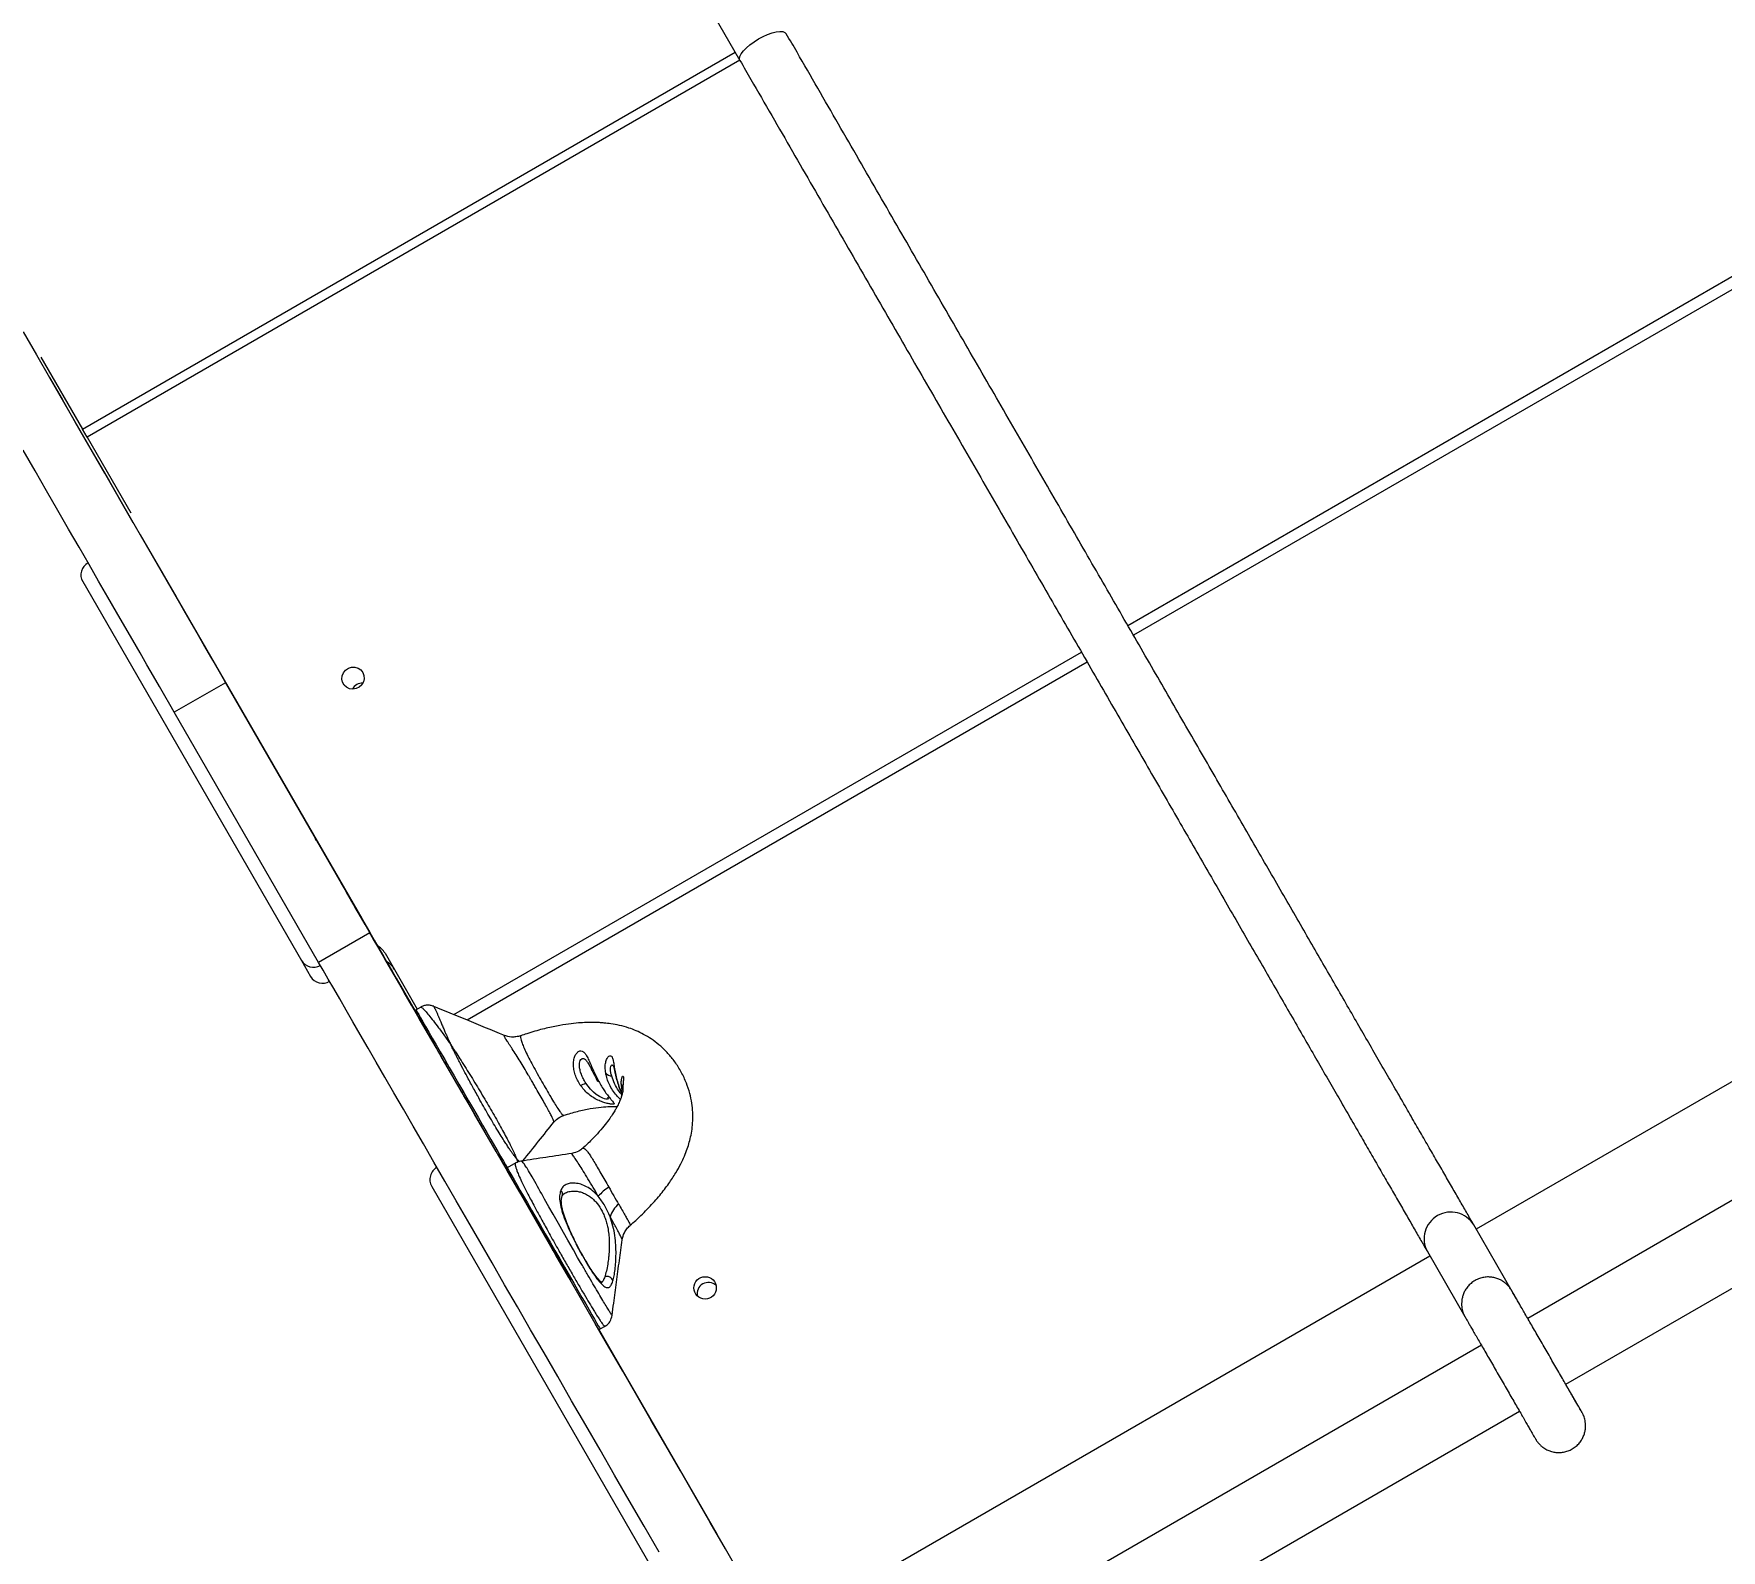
# Model space of a CAD drawing. Header units: millimetres. Extents: x -8083 to 6576, y -6691 to 5601.
# Drawn here: x -3352 to -2754, y 383 to 921 of the extents above; entities that cross this region are included whole.
import ezdxf

# ---------------------------------------------------------------- set-up
doc = ezdxf.new("R2010")
doc.units = ezdxf.units.MM
for name, color, linetype in [('DIKOM_ОБЪЕКТ', 7, 'Continuous'), ('DIKOM_РАЗМЕР_ЗОНА', 7, 'Continuous'), ('DIKOM_РАЗМЕР_ОБЪЕКТА', 7, 'Continuous')]:
    doc.layers.add(name, color=color, linetype=linetype)
doc.styles.add('style1', font='arial.ttf', dxfattribs={"width": 0.8})
doc.dimstyles.new('1-50', dxfattribs={"dimtxt": 300, "dimasz": 200, "dimexe": 100, "dimexo": 0, "dimgap": 100, "dimtad": 1, "dimtxsty": 'style1', "dimcen": 200, "dimclrd": 7, "dimclre": 7, "dimclrt": 7, "dimadec": 1, "dimazin": 2, "dimtfac": 1, "dimtmove": 0, "dimatfit": 2, "dimfxl": 0, "dimlwd": 25, "dimlwe": 18, "dimarcsym": 0})

# ---------------------------------------------------------------- blocks, each defined once
blk = doc.blocks.new('*D9')
at = {"layer": 'Defpoints', "color": 0, "transparency": 16777216}
for p in [(-396.43, 3600.54), (-7041.64, -3045.53), (-3854.35, -3045.53)]:
    blk.add_point(p, dxfattribs=at)
at = {"layer": 'DIKOM_РАЗМЕР_ОБЪЕКТА', "color": 7, "lineweight": 18, "transparency": 16777216}
for p, q in [((-396.43, 3600.54), (-7141.64, 3600.54)), ((-3854.35, -3045.53), (-7141.64, -3045.53))]:
    blk.add_line(p, q, dxfattribs=at)
at = {"layer": 'DIKOM_РАЗМЕР_ОБЪЕКТА', "color": 7, "lineweight": 25, "transparency": 16777216}
blk.add_line((-7041.64, 3400.54), (-7041.64, -2845.53), dxfattribs=at)
at = {"layer": 'DIKOM_РАЗМЕР_ОБЪЕКТА', "color": 7, "transparency": 16777216}
for points in [[(-7074.97, 3400.54), (-7008.3, 3400.54), (-7041.64, 3600.54)], [(-7074.97, -2845.53), (-7008.3, -2845.53), (-7041.64, -3045.53)]]:
    blk.add_solid(points, dxfattribs=at)
at = {"layer": 'DIKOM_РАЗМЕР_ОБЪЕКТА', "color": 7, "transparency": 16777216, "insert": (-7294.81, 463.59), "char_height": 300, "attachment_point": 5, "rotation": 90, "style": 'style1'}
blk.add_mtext('6650', dxfattribs=at)
blk = doc.blocks.new('*D12')
at = {"layer": 'Defpoints', "color": 0, "transparency": 16777216}
for p in [(-682.93, 5600.54), (-7632.54, -5169.06), (-3908.34, -5169.06)]:
    blk.add_point(p, dxfattribs=at)
at = {"layer": 'DIKOM_РАЗМЕР_ЗОНА', "color": 7, "lineweight": 18, "transparency": 16777216}
for p, q in [((-682.93, 5600.54), (-7732.54, 5600.54)), ((-3908.34, -5169.06), (-7732.54, -5169.06))]:
    blk.add_line(p, q, dxfattribs=at)
at = {"layer": 'DIKOM_РАЗМЕР_ЗОНА', "color": 7, "lineweight": 25, "transparency": 16777216}
blk.add_line((-7632.54, 5400.54), (-7632.54, -4969.06), dxfattribs=at)
at = {"layer": 'DIKOM_РАЗМЕР_ЗОНА', "color": 7, "transparency": 16777216}
for points in [[(-7665.87, 5400.54), (-7599.2, 5400.54), (-7632.54, 5600.54)], [(-7665.87, -4969.06), (-7599.2, -4969.06), (-7632.54, -5169.06)]]:
    blk.add_solid(points, dxfattribs=at)
at = {"layer": 'DIKOM_РАЗМЕР_ЗОНА', "color": 7, "transparency": 16777216, "insert": (-7885.71, 474.85), "char_height": 300, "attachment_point": 5, "rotation": 90, "style": 'style1'}
blk.add_mtext('10800', dxfattribs=at)

msp = doc.modelspace()

# ---------------------------------------------------------------- linework, layer by layer
at = {"layer": 'DIKOM_ОБЪЕКТ', "color": 7, "linetype": 'Continuous', "lineweight": 15}
for p, q in [((-3118.851, 941.046), (-3101.831, 911.566)), ((-3335.199, 780.777), (-3103.54, 914.526)), ((-3101.917, 911.715), (-3333.576, 777.966)), ((-2964.178, 711.134), (-2659.504, 887.038)), ((-2660.234, 881.93), (-2962.149, 707.619)), ((-3349.927, 806.288), (-3335.199, 780.777)), ((-3333.576, 777.967), (-3335.199, 780.777)), ((-3333.576, 777.966), (-3318.052, 751.076)), ((-3311.762, 738.181), (-3236.078, 607.091)), ((-3335.128, 726.652), (-3257.504, 592.201)), ((-3203.418, 573.009), (-2980.632, 701.634)), ((-2978.603, 698.119), (-3198.678, 571.059)), ((-3284.419, 690.806), (-3302.606, 680.306)), ((-3284.419, 690.806), (-3233.184, 602.036)), ((-3251.37, 591.536), (-3302.606, 680.306)), ((-2528.29, 677.108), (-2840.484, 496.863)), ((-2510.019, 645.46), (-2822.218, 465.212)), ((-3252.101, 634.825), (-3240.457, 614.651)), ((-2808.718, 441.829), (-2496.518, 622.078)), ((-3241.489, 616.448), (-3241.493, 616.446)), ((-3236.674, 608.109), (-3241.489, 616.448)), ((-3236.679, 608.106), (-3236.674, 608.109)), ((-3233.184, 602.036), (-3251.37, 591.536)), ((-3227.814, 594.777), (-3216.369, 574.953)), ((-3257.504, 592.201), (-3254.238, 586.546)), ((-3222.079, 582.819), (-3217.264, 574.478)), ((-3218.293, 576.269), (-3218.297, 576.267)), ((-3217.034, 574.089), (-3218.293, 576.269)), ((-3215.099, 575.686), (-3216.816, 574.695)), ((-3204.298, 562.013), (-3204.376, 562.147)), ((-3206.651, 556.098), (-3206.65, 556.098)), ((-3155.397, 555.256), (-3155.187, 554.848)), ((-3143.405, 546.31), (-3143.402, 545.97)), ((-3187.759, 523.399), (-3184.686, 518.075)), ((-3181.419, 520.372), (-3184.449, 518.622)), ((-3184.425, 517.623), (-3162.029, 478.832)), ((-3179.559, 521.01), (-3179.573, 521.005)), ((-3211.229, 512.049), (-3131.533, 374.011)), ((-2827.76, 474.819), (-2841.399, 498.448)), ((-2856.939, 487.363), (-3103.307, 345.122)), ((-2857.855, 488.95), (-2844.528, 465.861)), ((-3149.821, 479.975), (-3149.955, 479.615)), ((-3152.042, 461.533), (-3110.056, 388.812)), ((-3151.449, 461.464), (-3149.735, 462.454)), ((-2838.673, 455.712), (-3071.201, 321.461)), ((-3057.702, 298.078), (-2825.173, 432.329))]:
    msp.add_line(p, q, dxfattribs=at)
at = {"layer": 'DIKOM_ОБЪЕКТ', "color": 7, "linetype": 'Continuous', "lineweight": 15, "flags": 128}
for points in [[(-3101.831, 911.566), (-3101.831, 911.566), (-3101.999, 912.223), (-3101.845, 913.036), (-3101.374, 913.976), (-3100.604, 915.006), (-3099.565, 916.086), (-3098.298, 917.174), (-3096.849, 918.23), (-3095.277, 919.213), (-3093.639, 920.084), (-3092.001, 920.81), (-3090.424, 921.364), (-3088.969, 921.723), (-3087.692, 921.875), (-3086.643, 921.813), (-3085.861, 921.54), (-3085.377, 921.067)], [(-3356.275, 815.278), (-3351.556, 807.104), (-3346.95, 799.126), (-3342.461, 791.351), (-3338.094, 783.786), (-3333.853, 776.44), (-3329.742, 769.319), (-3325.765, 762.429), (-3321.925, 755.778), (-3318.227, 749.372), (-3314.674, 743.217), (-3311.268, 737.318), (-3308.015, 731.682), (-3304.916, 726.314), (-3301.974, 721.218), (-3299.193, 716.401), (-3296.575, 711.865), (-3294.123, 707.617), (-3291.838, 703.659), (-3289.724, 699.996), (-3287.781, 696.63), (-3286.012, 693.566), (-3284.419, 690.806)], [(-3317.175, 747.57), (-3327.311, 765.128), (-3337.817, 783.326), (-3347.174, 799.533)], [(-3302.606, 680.306), (-3304.199, 683.066), (-3305.967, 686.13), (-3307.91, 689.495), (-3310.024, 693.159), (-3312.309, 697.117), (-3314.762, 701.365), (-3317.38, 705.901), (-3320.161, 710.718), (-3323.102, 715.814), (-3326.201, 721.182), (-3329.455, 726.818), (-3332.86, 732.717), (-3336.414, 738.872), (-3340.112, 745.279), (-3343.951, 751.929), (-3347.929, 758.819), (-3352.039, 765.94), (-3356.28, 773.286)], [(-3235.694, 694.427), (-3235.276, 693.347), (-3235.202, 692.186), (-3235.481, 691.046), (-3236.086, 690.028), (-3236.964, 689.224), (-3238.037, 688.705), (-3239.209, 688.516), (-3240.378, 688.674), (-3241.437, 689.166), (-3242.294, 689.948), (-3242.872, 690.95), (-3243.121, 692.083), (-3243.017, 693.247), (-3242.571, 694.338), (-3241.821, 695.259), (-3240.834, 695.928), (-3239.699, 696.286), (-3238.516, 696.301), (-3237.389, 695.973), (-3236.42, 695.329), (-3235.694, 694.427)], [(-3252.101, 634.825), (-3252.444, 635.42), (-3252.602, 635.693), (-3252.57, 635.639), (-3252.35, 635.258), (-3251.946, 634.557), (-3251.36, 633.543), (-3250.601, 632.23), (-3249.68, 630.633), (-3248.606, 628.774), (-3247.394, 626.675), (-3246.059, 624.362), (-3244.618, 621.866), (-3243.088, 619.216), (-3241.489, 616.448)], [(-3222.079, 582.819), (-3223.727, 585.672), (-3225.402, 588.574), (-3227.084, 591.488), (-3228.753, 594.377), (-3230.386, 597.206), (-3231.963, 599.939), (-3233.466, 602.54), (-3234.873, 604.979), (-3236.169, 607.223), (-3237.336, 609.245), (-3238.361, 611.02), (-3239.229, 612.524), (-3239.931, 613.74), (-3240.457, 614.651)], [(-3236.674, 608.109), (-3235.027, 605.255), (-3233.351, 602.353), (-3231.669, 599.438), (-3230, 596.548), (-3228.367, 593.718), (-3226.788, 590.985), (-3225.286, 588.383), (-3223.878, 585.944), (-3222.582, 583.699), (-3221.414, 581.676), (-3220.39, 579.901), (-3219.521, 578.396), (-3218.819, 577.181), (-3218.293, 576.269)], [(-3101.607, 374.122), (-3107.011, 383.482), (-3112.374, 392.772), (-3117.692, 401.982), (-3122.958, 411.104), (-3128.167, 420.127), (-3133.315, 429.043), (-3138.395, 437.841), (-3143.401, 446.514), (-3148.33, 455.052), (-3153.176, 463.446), (-3157.934, 471.687), (-3162.599, 479.767), (-3167.166, 487.678), (-3171.631, 495.411), (-3175.988, 502.959), (-3180.234, 510.313), (-3184.363, 517.466), (-3188.372, 524.41), (-3192.257, 531.139), (-3196.013, 537.645), (-3199.636, 543.921), (-3203.123, 549.962), (-3206.471, 555.761), (-3209.675, 561.311), (-3212.732, 566.608), (-3215.64, 571.645), (-3218.395, 576.417), (-3220.995, 580.92), (-3223.436, 585.149), (-3225.716, 589.099), (-3227.833, 592.767), (-3229.785, 596.147), (-3231.568, 599.238), (-3233.184, 602.036)], [(-3130.561, 382.272), (-3135.878, 391.482), (-3141.144, 400.604), (-3146.354, 409.627), (-3151.501, 418.543), (-3156.581, 427.341), (-3161.588, 436.014), (-3166.517, 444.552), (-3171.363, 452.946), (-3176.121, 461.187), (-3180.786, 469.267), (-3185.353, 477.178), (-3189.817, 484.911), (-3194.174, 492.459), (-3198.42, 499.813), (-3202.55, 506.966), (-3206.558, 513.91), (-3210.443, 520.639), (-3214.199, 527.145), (-3217.823, 533.421), (-3221.31, 539.462), (-3224.657, 545.261), (-3227.862, 550.811), (-3230.919, 556.108), (-3233.827, 561.145), (-3236.582, 565.917), (-3239.181, 570.42), (-3241.623, 574.649), (-3243.902, 578.599), (-3246.02, 582.267), (-3247.971, 585.648), (-3249.755, 588.738), (-3251.37, 591.536)], [(-3217.048, 574.142), (-3218.938, 577.416), (-3227.176, 591.684)], [(-3206.65, 556.098), (-3206.307, 555.502), (-3206.15, 555.23), (-3206.181, 555.284), (-3206.401, 555.664), (-3206.806, 556.366), (-3207.391, 557.38), (-3208.15, 558.693), (-3209.072, 560.29), (-3210.146, 562.15), (-3211.358, 564.249), (-3212.693, 566.562), (-3214.135, 569.059), (-3215.665, 571.709), (-3217.264, 574.478)], [(-3193.374, 533.136), (-3196.681, 538.863), (-3207.829, 558.173), (-3216.936, 573.948)], [(-3216.816, 574.695), (-3216.81, 574.685), (-3216.674, 574.451), (-3216.36, 573.906), (-3215.87, 573.056), (-3215.209, 571.912), (-3214.385, 570.485), (-3213.407, 568.79), (-3212.286, 566.848), (-3211.033, 564.678), (-3209.663, 562.305), (-3208.191, 559.755), (-3206.632, 557.055), (-3205.004, 554.235), (-3203.324, 551.326), (-3201.612, 548.36), (-3199.886, 545.37), (-3198.164, 542.388), (-3196.466, 539.446), (-3194.81, 536.578)], [(-3201.117, 546.505), (-3201.022, 546.341), (-3200.748, 545.866), (-3200.324, 545.132), (-3199.797, 544.218), (-3199.223, 543.224), (-3198.664, 542.256), (-3198.182, 541.421), (-3197.828, 540.808), (-3197.641, 540.484), (-3197.641, 540.484), (-3197.828, 540.808), (-3198.182, 541.421), (-3198.664, 542.256), (-3199.223, 543.223), (-3199.797, 544.218), (-3200.324, 545.131), (-3200.748, 545.866), (-3201.022, 546.341), (-3201.117, 546.505)], [(-3148.836, 543.888), (-3148.618, 543.331), (-3148.791, 543.035), (-3149.061, 543.002), (-3149.45, 543.047), (-3149.933, 543.166), (-3150.493, 543.36), (-3151.686, 543.935), (-3152.26, 544.286), (-3152.849, 544.699), (-3153.871, 545.546), (-3154.887, 546.574), (-3156.523, 548.717), (-3156.523, 548.717)], [(-3194.81, 536.578), (-3193.214, 533.814), (-3191.696, 531.185), (-3190.273, 528.72), (-3188.959, 526.445), (-3187.771, 524.386), (-3186.719, 522.565), (-3185.816, 521.002), (-3185.073, 519.714), (-3184.496, 518.715), (-3184.444, 518.625)], [(-3184.449, 518.622), (-3184.444, 518.612), (-3184.308, 518.378), (-3183.993, 517.833), (-3183.503, 516.983), (-3182.842, 515.839), (-3182.019, 514.412), (-3181.041, 512.717), (-3179.919, 510.775), (-3178.667, 508.605), (-3177.297, 506.232), (-3175.824, 503.681), (-3174.266, 500.981), (-3172.638, 498.162), (-3170.958, 495.253), (-3169.246, 492.287), (-3167.519, 489.297), (-3165.797, 486.315), (-3164.099, 483.373), (-3162.443, 480.505)], [(-3157.762, 483.961), (-3158.376, 485.025), (-3159.437, 486.868), (-3160.962, 489.525), (-3162.94, 492.985), (-3164.512, 495.747), (-3166.272, 498.851), (-3168.164, 502.201), (-3169.66, 504.858), (-3171.185, 507.575), (-3171.691, 508.478), (-3172.195, 509.378), (-3172.696, 510.274), (-3173.195, 511.165), (-3173.69, 512.049), (-3174.179, 512.92), (-3175.61, 515.45), (-3176.855, 517.593), (-3177.14, 518.065), (-3177.411, 518.506), (-3177.669, 518.915), (-3177.913, 519.291), (-3178.146, 519.634), (-3178.366, 519.943), (-3178.574, 520.217), (-3178.769, 520.454), (-3179.066, 520.763), (-3179.251, 520.914), (-3179.352, 520.974), (-3179.376, 520.986), (-3179.382, 520.989), (-3179.384, 520.989), (-3179.384, 520.99), (-3179.384, 520.99), (-3179.384, 520.99), (-3179.384, 520.99), (-3179.384, 520.99), (-3179.384, 520.99), (-3179.384, 520.99), (-3179.384, 520.99), (-3179.519, 521.024), (-3179.559, 521.01)], [(-3169.131, 491.09), (-3169.036, 490.926), (-3168.762, 490.451), (-3168.338, 489.717), (-3167.811, 488.803), (-3167.236, 487.809), (-3166.678, 486.842), (-3166.196, 486.006), (-3165.842, 485.393), (-3165.655, 485.069), (-3165.655, 485.069), (-3165.842, 485.393), (-3166.196, 486.006), (-3166.678, 486.841), (-3167.236, 487.809), (-3167.811, 488.803), (-3168.338, 489.717), (-3168.762, 490.451), (-3169.036, 490.926), (-3169.131, 491.09)], [(-3162.443, 480.505), (-3160.848, 477.741), (-3159.33, 475.112), (-3157.906, 472.647), (-3156.593, 470.372), (-3155.404, 468.313), (-3154.352, 466.492), (-3153.45, 464.928), (-3152.706, 463.64), (-3152.129, 462.642), (-3151.726, 461.943), (-3151.5, 461.553), (-3151.449, 461.464)]]:
    msp.add_lwpolyline(points, dxfattribs=at)
at = {"layer": 'DIKOM_ОБЪЕКТ', "color": 7, "linetype": 'Continuous', "lineweight": 15}
msp.add_circle((-3114.213, 476.033), 3.989, dxfattribs=at)
for centre, radius, start, end in [((-3330.823, 729.05), 4.927, 119.146603, 209.124741), ((-3235.785, 686.586), 4.096, 88.140387, 151.872343), ((-3234.38, 590.979), 7.585, 30.045688, 59.946907), ((-3253.275, 594.73), 4.927, 210.874783, 300.851094), ((-3231.114, 585.324), 7.585, 30.04496, 59.957507), ((-3250.009, 589.075), 4.927, 210.876658, 300.849218), ((-3216.565, 574.262), 0.5, 120, 210.000002), ((-3146.658, 555.025), 3.94, 223.942458, 259.760699), ((-3159.795, 554.93), 7.022, 280.475757, 297.770949), ((-3151.985, 549.908), 0.599, 217.674466, 271.166851), ((-3140.432, 549.118), 3.582, 190.321254, 213.007949), ((-3206.903, 514.536), 4.99, 119.883589, 209.89799), ((-3184.199, 518.189), 0.5, 120, 210.000002), ((-3166.61, 509.254), 1.794, 338.621926, 50.295914), ((-3138.188, 496.415), 18.478, 123.513018, 138.923154), ((-3139.085, 498.662), 9.219, 129.242267, 163.446074), ((-2849.49, 493.461), 9.504, 31.649742, 208.337729), ((-3149.019, 477.985), 2.146, 13.974835, 111.94443), ((-3113.038, 473.979), 4.004, 47.355313, 192.688815), ((-3151.699, 461.897), 0.5, 209.999998, 300)]:
    msp.add_arc(centre, radius, start, end, dxfattribs=at)
for points, knots in [([(-2841.399, 498.448), (-2841.784, 499.114), (-2842.899, 501.047), (-2844.861, 504.446), (-2847.334, 508.73), (-2849.958, 513.276), (-2852.731, 518.079), (-2855.65, 523.138), (-2858.717, 528.45), (-2861.928, 534.013), (-2865.283, 539.826), (-2868.781, 545.885), (-2872.42, 552.189), (-2876.199, 558.734), (-2880.115, 565.519), (-2884.169, 572.541), (-2888.358, 579.797), (-2892.679, 587.284), (-2897.133, 594.998), (-2901.716, 602.938), (-2906.429, 611.1), (-2911.266, 619.481), (-2916.229, 628.076), (-2921.313, 636.884), (-2926.518, 645.901), (-2931.842, 655.122), (-2937.281, 664.545), (-2942.835, 674.165), (-2948.501, 683.979), (-2954.276, 693.983), (-2960.159, 704.173), (-2966.147, 714.545), (-2972.237, 725.094), (-2978.428, 735.818), (-2984.717, 746.711), (-2991.101, 757.769), (-2997.578, 768.987), (-3004.145, 780.362), (-3010.799, 791.89), (-3017.539, 803.564), (-3024.361, 815.381), (-3031.264, 827.336), (-3038.242, 839.424), (-3045.296, 851.641), (-3052.42, 863.982), (-3059.614, 876.441), (-3066.872, 889.015), (-3074.195, 901.698), (-3080.37, 912.395), (-3084.112, 918.876), (-3085.376, 921.066)], [0, 0, 0, 0, 0.011189, 0.0324488, 0.053709, 0.0749692, 0.0962293, 0.1174893, 0.1387494, 0.1600093, 0.1812693, 0.2025293, 0.2237893, 0.2450494, 0.2663092, 0.2875692, 0.3088292, 0.3300891, 0.3513489, 0.3726089, 0.3938689, 0.4151288, 0.4363887, 0.4576486, 0.4789085, 0.5001683, 0.5214282, 0.5426882, 0.563948, 0.585208, 0.6064678, 0.6277277, 0.6489875, 0.6702474, 0.6915075, 0.7127673, 0.7340272, 0.755287, 0.7765468, 0.7978068, 0.8190666, 0.8403266, 0.8615863, 0.8828462, 0.904106, 0.9253661, 0.946626, 0.9678858, 0.9891456, 1, 1, 1, 1]), ([(-3101.831, 911.566), (-3100.528, 909.309), (-3096.748, 902.761), (-3090.534, 891.998), (-3083.212, 879.316), (-3075.954, 866.745), (-3068.762, 854.287), (-3061.639, 841.949), (-3054.587, 829.734), (-3047.609, 817.647), (-3040.708, 805.694), (-3033.887, 793.88), (-3027.149, 782.208), (-3020.495, 770.683), (-3013.93, 759.31), (-3007.454, 748.094), (-3001.072, 737.039), (-2994.785, 726.148), (-2988.595, 715.428), (-2982.507, 704.881), (-2976.521, 694.512), (-2970.64, 684.325), (-2964.866, 674.324), (-2959.202, 664.513), (-2953.65, 654.896), (-2948.212, 645.476), (-2942.891, 636.258), (-2937.688, 627.245), (-2932.605, 618.441), (-2927.644, 609.848), (-2922.808, 601.471), (-2918.099, 593.313), (-2913.517, 585.376), (-2909.065, 577.665), (-2904.746, 570.182), (-2900.559, 562.93), (-2896.508, 555.912), (-2892.593, 549.131), (-2888.817, 542.589), (-2885.18, 536.289), (-2881.685, 530.234), (-2878.332, 524.425), (-2875.123, 518.866), (-2872.059, 513.558), (-2869.142, 508.504), (-2866.371, 503.705), (-2863.75, 499.163), (-2861.279, 494.883), (-2859.331, 491.509), (-2858.228, 489.597), (-2857.855, 488.95)], [0, 0, 0, 0, 0.0111886, 0.0324482, 0.0537085, 0.0749682, 0.0962282, 0.1174881, 0.1387478, 0.1600076, 0.1812676, 0.2025275, 0.2237872, 0.2450473, 0.2663071, 0.287567, 0.3088268, 0.3300867, 0.3513466, 0.3726064, 0.3938662, 0.4151263, 0.436386, 0.457646, 0.4789058, 0.5001657, 0.5214255, 0.5426854, 0.5639453, 0.5852051, 0.6064649, 0.6277248, 0.6489848, 0.6702446, 0.6915044, 0.7127642, 0.7340241, 0.755284, 0.7765437, 0.7978035, 0.8190633, 0.8403231, 0.861583, 0.8828427, 0.9041024, 0.9253621, 0.9466217, 0.9678814, 0.9891411, 1, 1, 1, 1]), ([(-3210.537, 575.962), (-3210.915, 576.092), (-3211.688, 576.357), (-3212.936, 576.398), (-3214.179, 576.169), (-3214.914, 575.777), (-3215.279, 575.582)], [0, 0, 0, 0, 0.2409267, 0.4923311, 0.7477108, 1, 1, 1, 1]), ([(-3215.088, 575.666), (-3215.084, 575.676), (-3215.061, 575.745), (-3214.855, 575.624), (-3214.402, 575.244), (-3213.589, 574.378), (-3212.321, 572.878), (-3210.71, 570.868), (-3209.077, 568.736), (-3207.61, 566.745), (-3206.433, 565.106), (-3205.521, 563.805), (-3204.845, 562.823), (-3204.538, 562.381), (-3204.376, 562.147)], [0, 0, 0, 0, 0.0162631, 0.1058494, 0.1932141, 0.3256035, 0.4616712, 0.5956271, 0.7298515, 0.8097037, 0.8814445, 0.9476127, 0.9722617, 1, 1, 1, 1]), ([(-3210.532, 575.929), (-3210.535, 575.935), (-3210.547, 575.963), (-3210.542, 575.956), (-3210.538, 575.951)], [0, 0, 0, 0, 0.2190553, 1, 1, 1, 1]), ([(-3210.538, 575.951), (-3210.539, 575.956), (-3210.542, 575.973), (-3210.475, 575.857), (-3210.324, 575.575), (-3210.075, 575.077), (-3209.701, 574.283), (-3209.28, 573.345), (-3208.833, 572.309), (-3208.393, 571.269), (-3207.886, 570.054), (-3207.326, 568.724), (-3206.735, 567.345), (-3206.183, 566.086), (-3205.637, 564.865), (-3205.039, 563.565), (-3204.598, 562.622), (-3204.376, 562.147)], [0, 0, 0, 0, 0.0355284, 0.1092641, 0.1734756, 0.2678416, 0.358176, 0.4488369, 0.5163237, 0.5855892, 0.6473834, 0.7232874, 0.7899428, 0.8412413, 0.8899661, 0.944486, 1, 1, 1, 1]), ([(-3185.46, 565.617), (-3189.927, 567.457), (-3198.342, 570.922), (-3206.638, 574.334), (-3210.529, 575.934)], [0, 0, 0, 0, 0.5308496, 1, 1, 1, 1]), ([(-3140.862, 498.252), (-3140.171, 498.836), (-3137.725, 500.905), (-3134.172, 504.479), (-3130.263, 508.838), (-3127.107, 512.963), (-3124.667, 516.687), (-3122.876, 519.914), (-3121.546, 522.755), (-3120.551, 525.308), (-3119.77, 527.793), (-3119.164, 530.306), (-3118.716, 533.104), (-3118.512, 536.08), (-3118.597, 539.191), (-3119.009, 542.466), (-3119.851, 546.026), (-3121.201, 549.784), (-3123.11, 553.564), (-3125.433, 557.012), (-3127.965, 559.956), (-3130.584, 562.398), (-3133.283, 564.422), (-3135.975, 566.04), (-3138.651, 567.32), (-3141.492, 568.388), (-3144.443, 569.204), (-3147.372, 569.75), (-3149.778, 570.035), (-3151.814, 570.182), (-3153.895, 570.252), (-3156.345, 570.229), (-3159.321, 570.058), (-3162.805, 569.682), (-3167.016, 569), (-3171.965, 567.875), (-3176.247, 566.709), (-3178.93, 565.741), (-3179.656, 565.48)], [0, 0, 0, 0, 0.0166577, 0.0589499, 0.1007993, 0.1410507, 0.1780692, 0.2106349, 0.2377329, 0.2633082, 0.2854335, 0.3091169, 0.3344906, 0.3614821, 0.3865534, 0.4135306, 0.4408584, 0.4703384, 0.5018733, 0.5324288, 0.5604525, 0.5879363, 0.6149341, 0.6413296, 0.6664996, 0.6921112, 0.7244417, 0.7520659, 0.7734082, 0.7887185, 0.8059104, 0.8288691, 0.8519143, 0.8795359, 0.9118623, 0.9477052, 0.9858606, 1, 1, 1, 1]), ([(-3174.161, 546.749), (-3174.448, 547.248), (-3174.984, 548.181), (-3175.751, 549.511), (-3176.403, 550.637), (-3177.285, 552.157), (-3178.432, 554.096), (-3179.875, 556.487), (-3181.298, 558.749), (-3182.444, 560.511), (-3183.291, 561.792), (-3183.887, 562.696), (-3184.404, 563.493), (-3184.842, 564.197), (-3185.183, 564.783), (-3185.423, 565.242), (-3185.552, 565.547), (-3185.558, 565.652), (-3185.526, 565.663), (-3185.5, 565.643), (-3185.493, 565.638)], [0, 0, 0, 0, 0.0608396, 0.1137149, 0.1581702, 0.1937983, 0.2924795, 0.3864345, 0.4822753, 0.580253, 0.6300408, 0.6772944, 0.7285848, 0.7742619, 0.8217878, 0.8711278, 0.9192492, 0.9677673, 0.9921766, 1, 1, 1, 1]), ([(-3179.635, 565.533), (-3180.194, 565.375), (-3181.28, 565.069), (-3183.373, 564.997), (-3184.672, 565.392), (-3185.497, 565.643)], [0, 0, 0, 0, 0.2797343, 0.5427288, 1, 1, 1, 1]), ([(-3179.656, 565.48), (-3179.688, 565.47), (-3179.767, 565.446), (-3179.73, 565.108), (-3179.708, 564.91)], [0, 0, 0, 0, 0.4140478, 1, 1, 1, 1]), ([(-3179.708, 564.91), (-3179.65, 564.606), (-3179.53, 563.979), (-3179.029, 562.448), (-3178.229, 560.521), (-3177.108, 558.199), (-3175.729, 555.578), (-3174.169, 552.766), (-3172.53, 549.893), (-3170.897, 547.075), (-3169.368, 544.438), (-3167.978, 542.088), (-3166.773, 540.132), (-3165.772, 538.629), (-3165.015, 537.687), (-3164.523, 537.253), (-3164.387, 537.337), (-3164.347, 537.361)], [0, 0, 0, 0, 0.0518357, 0.1068242, 0.167407, 0.2345434, 0.3073236, 0.3838042, 0.46279, 0.5420786, 0.621824, 0.6999103, 0.776022, 0.8481117, 0.9149349, 0.9752096, 1, 1, 1, 1]), ([(-3204.298, 562.013), (-3203.94, 561.481), (-3203.301, 560.531), (-3202.147, 558.764), (-3200.756, 556.62), (-3199.049, 553.933), (-3197.262, 551.06), (-3195.479, 548.139), (-3193.715, 545.209), (-3191.988, 542.299), (-3190.891, 540.414), (-3190.341, 539.47)], [0, 0, 0, 0, 0.0791688, 0.1412724, 0.2518455, 0.3763918, 0.5005213, 0.6257955, 0.7507248, 0.8750254, 1, 1, 1, 1]), ([(-3191.663, 538.395), (-3192.211, 539.349), (-3193.291, 541.233), (-3194.78, 543.895), (-3196.064, 546.215), (-3197.181, 548.259), (-3198.423, 550.555), (-3199.863, 553.259), (-3201.001, 555.443), (-3201.726, 556.854), (-3202.026, 557.439), (-3202.323, 558.024), (-3202.618, 558.609), (-3203.017, 559.405), (-3203.459, 560.294), (-3203.887, 561.159), (-3204.138, 561.671), (-3204.253, 561.911), (-3204.286, 561.983), (-3204.295, 562.005), (-3204.298, 562.013)], [0, 0, 0, 0, 0.1251816, 0.2469776, 0.3351807, 0.4138585, 0.4994179, 0.6183167, 0.7482407, 0.7731543, 0.7981962, 0.8233442, 0.8486128, 0.8740028, 0.9273582, 0.9661503, 0.990361, 0.9970047, 0.9989585, 1, 1, 1, 1]), ([(-3158.518, 548.025), (-3159.196, 549.198), (-3160.214, 550.958), (-3160.834, 553.501), (-3161.002, 555.375), (-3160.825, 557.121), (-3160.329, 558.595), (-3159.591, 559.659), (-3158.722, 560.206), (-3157.833, 560.168), (-3156.997, 559.546), (-3156.218, 558.407), (-3155.459, 556.858), (-3154.675, 555.046), (-3153.564, 552.445), (-3152.611, 550.567), (-3151.972, 549.309)], [0, 0, 0, 0, 0.1360901, 0.2042016, 0.2711884, 0.3362588, 0.3979234, 0.4550123, 0.5083579, 0.5600588, 0.6129392, 0.6697379, 0.7313196, 0.7964554, 0.8637216, 1, 1, 1, 1]), ([(-3156.523, 548.717), (-3156.83, 549.222), (-3157.448, 550.24), (-3158.146, 551.828), (-3158.615, 553.331), (-3158.834, 554.661), (-3158.831, 555.812), (-3158.579, 556.799), (-3158.115, 557.335), (-3157.652, 557.472), (-3157.278, 557.419), (-3156.895, 557.219), (-3156.398, 556.775), (-3155.881, 556.088), (-3155.519, 555.45), (-3155.376, 555.197)], [0, 0, 0, 0, 0.1151104, 0.2320413, 0.3443592, 0.4350653, 0.516095, 0.6023107, 0.68835, 0.731675, 0.774853, 0.8177971, 0.8614375, 0.9449997, 1, 1, 1, 1]), ([(-3149.495, 552.291), (-3149.579, 552.964), (-3149.744, 554.293), (-3149.547, 556.076), (-3149.067, 557.48), (-3148.406, 558.344), (-3147.739, 558.564), (-3147.208, 558.091), (-3146.847, 556.97), (-3146.574, 555.31), (-3146.266, 553.254), (-3145.827, 550.979), (-3145.191, 548.675), (-3144.504, 546.601), (-3143.866, 545.465), (-3143.601, 544.992)], [0, 0, 0, 0, 0.0858898, 0.16964, 0.2490672, 0.3227775, 0.3909886, 0.457006, 0.525716, 0.6004544, 0.6808825, 0.765662, 0.8520871, 0.9383587, 1, 1, 1, 1]), ([(-3155.187, 554.848), (-3154.82, 554.134), (-3153.934, 552.408), (-3153.004, 550.601), (-3152.459, 549.542)], [0, 0, 0, 0, 0.414051, 1, 1, 1, 1]), ([(-3144.283, 542.89), (-3144.76, 543.378), (-3146.334, 544.992), (-3147.907, 547.512), (-3149.043, 550.228), (-3149.344, 551.601), (-3149.495, 552.291)], [0, 0, 0, 0, 0.1779489, 0.587834, 0.7928825, 1, 1, 1, 1]), ([(-3147.358, 551.147), (-3147.481, 551.602), (-3147.714, 552.459), (-3147.837, 553.657), (-3147.746, 554.646), (-3147.454, 555.117), (-3147.166, 555.164), (-3146.941, 555.047), (-3146.796, 554.837), (-3146.723, 554.733)], [0, 0, 0, 0, 0.1921312, 0.3626676, 0.5439183, 0.7256656, 0.8169919, 0.9089046, 1, 1, 1, 1]), ([(-3143.747, 544.489), (-3144.134, 544.983), (-3145.147, 546.278), (-3146.406, 548.534), (-3147.041, 550.276), (-3147.358, 551.147)], [0, 0, 0, 0, 0.2360174, 0.6179002, 1, 1, 1, 1]), ([(-3146.74, 554.756), (-3146.74, 554.757), (-3146.754, 554.779), (-3146.724, 554.691), (-3146.665, 554.464), (-3146.548, 553.982), (-3146.353, 553.08), (-3146.054, 551.704), (-3145.606, 549.866), (-3144.807, 547.537), (-3144.254, 545.684), (-3143.647, 544.835), (-3143.646, 544.834)], [0, 0, 0, 0, 0.0013828, 0.0578688, 0.111555, 0.1626906, 0.2643679, 0.3885419, 0.5362173, 0.7351215, 0.9996531, 1, 1, 1, 1]), ([(-3143.956, 548.476), (-3143.957, 548.987), (-3143.96, 549.977), (-3143.694, 550.941), (-3143.394, 551.325), (-3143.189, 551.046), (-3143.176, 550.117), (-3143.291, 548.616), (-3143.418, 547.273), (-3143.406, 546.443), (-3143.405, 546.31)], [0, 0, 0, 0, 0.1578988, 0.3053596, 0.4412641, 0.5684188, 0.6945108, 0.827221, 0.9721239, 1, 1, 1, 1]), ([(-3167.879, 534.88), (-3167.878, 534.879), (-3167.834, 534.822), (-3167.908, 535.117), (-3168.124, 535.734), (-3168.598, 536.778), (-3169.306, 538.175), (-3170.256, 539.915), (-3171.408, 541.961), (-3172.719, 544.244), (-3173.679, 545.912), (-3174.161, 546.749)], [0, 0, 0, 0, 0.0019851, 0.1103504, 0.2240776, 0.3435139, 0.4679582, 0.5978441, 0.7301242, 0.8646212, 1, 1, 1, 1]), ([(-3151.972, 549.309), (-3151.294, 548.139), (-3150.278, 546.384), (-3148.88, 544.477), (-3147.903, 543.262), (-3147.089, 542.321), (-3146.564, 541.679), (-3146.445, 541.319), (-3146.809, 541.195), (-3147.673, 541.262), (-3148.972, 541.512), (-3150.579, 541.974), (-3152.349, 542.689), (-3154.126, 543.682), (-3156.39, 545.336), (-3157.665, 546.947), (-3158.518, 548.025)], [0, 0, 0, 0, 0.1360952, 0.2040201, 0.2714159, 0.3366762, 0.3985818, 0.4560058, 0.5093162, 0.5608427, 0.613864, 0.6704998, 0.7316015, 0.7966608, 0.8638444, 1, 1, 1, 1]), ([(-3143.422, 545.972), (-3143.423, 545.987), (-3143.428, 546.038), (-3143.447, 545.738), (-3143.583, 545), (-3143.882, 543.929), (-3144.303, 542.805), (-3144.699, 541.889), (-3145.087, 541.076), (-3145.536, 540.206), (-3146.126, 539.146), (-3146.958, 537.784), (-3148.103, 536.084), (-3149.68, 533.967), (-3151.81, 531.419), (-3154.418, 528.596), (-3156.558, 526.598), (-3157.608, 525.618)], [0, 0, 0, 0, 0.0266755, 0.0963585, 0.1712278, 0.2664386, 0.3309926, 0.3825243, 0.4216464, 0.4571495, 0.5037941, 0.5610121, 0.627922, 0.7079893, 0.8005076, 0.9022367, 1, 1, 1, 1]), ([(-3143.526, 545.962), (-3143.598, 546.211), (-3143.855, 547.107), (-3143.914, 547.902), (-3143.956, 548.476)], [0, 0, 0, 0, 0.2779488, 1, 1, 1, 1]), ([(-3143.28, 548.843), (-3143.286, 548.813), (-3143.303, 548.724), (-3143.333, 548.232), (-3143.381, 547.5), (-3143.399, 546.875), (-3143.407, 546.602)], [0, 0, 0, 0, 0.1428983, 0.4196414, 0.7469256, 1, 1, 1, 1]), ([(-3190.341, 539.47), (-3189.786, 538.506), (-3188.676, 536.579), (-3187.145, 533.855), (-3185.738, 531.3), (-3184.478, 528.946), (-3183.373, 526.811), (-3182.408, 524.831), (-3181.757, 523.41), (-3181.358, 522.454), (-3181.208, 522.074), (-3181.142, 521.906)], [0, 0, 0, 0, 0.1256531, 0.2513068, 0.3761706, 0.5004443, 0.6254371, 0.7504071, 0.8896846, 0.9512977, 1, 1, 1, 1]), ([(-3164.328, 537.296), (-3162.676, 537.789), (-3159.362, 538.778), (-3154.968, 539.694), (-3151.136, 540.249), (-3148.007, 540.456), (-3146.164, 540.482), (-3145.43, 540.431), (-3145.424, 540.431)], [0, 0, 0, 0, 0.2136218, 0.4286023, 0.6362233, 0.8282768, 0.9986621, 1, 1, 1, 1]), ([(-3181.142, 521.906), (-3181.143, 521.907), (-3181.156, 521.92), (-3181.193, 521.968), (-3181.432, 522.257), (-3181.864, 522.82), (-3182.491, 523.67), (-3183.143, 524.589), (-3183.869, 525.659), (-3184.698, 526.913), (-3185.735, 528.523), (-3186.964, 530.49), (-3188.466, 532.957), (-3190.041, 535.597), (-3191.132, 537.478), (-3191.663, 538.395)], [0, 0, 0, 0, 0.0005674, 0.0049415, 0.0170475, 0.1039082, 0.1838869, 0.249542, 0.3280806, 0.4197111, 0.4997842, 0.6228622, 0.7487995, 0.8775223, 1, 1, 1, 1]), ([(-3178.849, 521.129), (-3176.996, 523.456), (-3173.301, 528.096), (-3169.68, 532.621), (-3167.875, 534.877)], [0, 0, 0, 0, 0.501552, 1, 1, 1, 1]), ([(-3167.878, 534.876), (-3167.28, 535.495), (-3166.26, 536.551), (-3164.869, 537.087), (-3164.294, 537.309)], [0, 0, 0, 0, 0.586675, 1, 1, 1, 1]), ([(-3181.142, 521.906), (-3180.899, 521.631), (-3180.52, 521.201), (-3180.235, 520.965), (-3180.132, 520.88)], [0, 0, 0, 0, 0.6405339, 1, 1, 1, 1]), ([(-3181.142, 521.906), (-3181.142, 521.905), (-3181.14, 521.901), (-3181.135, 521.891), (-3181.123, 521.853), (-3181.071, 521.716), (-3181.013, 521.544), (-3180.952, 521.362), (-3180.911, 521.235), (-3180.838, 521), (-3180.798, 520.837), (-3180.766, 520.708)], [0, 0, 0, 0, 0.0024805, 0.0072553, 0.0234723, 0.0829168, 0.3097601, 0.4127511, 0.5160078, 0.6194844, 1, 1, 1, 1]), ([(-3161.44, 523.763), (-3164.538, 523.292), (-3170.684, 522.357), (-3176.618, 521.464), (-3179.561, 521.021)], [0, 0, 0, 0, 0.5041771, 1, 1, 1, 1]), ([(-3152.117, 508.556), (-3152.732, 509.604), (-3153.945, 511.672), (-3155.759, 514.713), (-3157.451, 517.484), (-3158.928, 519.831), (-3160.107, 521.628), (-3160.933, 522.851), (-3161.373, 523.521), (-3161.513, 523.782), (-3161.446, 523.737), (-3161.432, 523.728)], [0, 0, 0, 0, 0.1501819, 0.2962793, 0.4339448, 0.5612534, 0.6764009, 0.7807378, 0.8788236, 0.9750238, 1, 1, 1, 1]), ([(-3157.567, 525.641), (-3158.047, 525.254), (-3159.211, 524.315), (-3160.644, 523.963), (-3161.486, 523.756)], [0, 0, 0, 0, 0.4128871, 1, 1, 1, 1]), ([(-3157.546, 525.571), (-3157.512, 525.624), (-3157.419, 525.769), (-3157.115, 525.565), (-3156.922, 525.435)], [0, 0, 0, 0, 0.3646948, 1, 1, 1, 1]), ([(-3156.922, 525.435), (-3156.732, 525.262), (-3156.343, 524.906), (-3155.583, 523.908), (-3154.697, 522.566), (-3153.66, 520.864), (-3152.48, 518.863), (-3151.178, 516.628), (-3149.793, 514.242), (-3148.862, 512.635), (-3148.39, 511.82)], [0, 0, 0, 0, 0.0991558, 0.2031802, 0.3146487, 0.4351703, 0.5656007, 0.7040248, 0.8499578, 1, 1, 1, 1]), ([(-3181.415, 520.366), (-3181.478, 520.3), (-3181.602, 520.169), (-3181.592, 519.645), (-3181.432, 518.896), (-3181.106, 517.894), (-3180.551, 516.477), (-3179.662, 514.481), (-3178.511, 512.107), (-3177.337, 509.792), (-3176.246, 507.693), (-3174.814, 504.989), (-3172.965, 501.567), (-3170.977, 497.952), (-3169.186, 494.735), (-3167.667, 492.024), (-3165.854, 488.813), (-3163.745, 485.105), (-3162.208, 482.435), (-3161.433, 481.088)], [0, 0, 0, 0, 0.0499558, 0.0982085, 0.1492198, 0.1993131, 0.2484886, 0.3221204, 0.3985325, 0.4450707, 0.4930196, 0.5423776, 0.619016, 0.6988236, 0.7476664, 0.7970514, 0.8469882, 0.9228785, 1, 1, 1, 1]), ([(-3181.384, 520.377), (-3181.394, 520.379), (-3181.408, 520.383), (-3181.413, 520.37), (-3181.415, 520.366)], [0, 0, 0, 0, 0.6412639, 1, 1, 1, 1]), ([(-3179.576, 521.018), (-3179.89, 520.956), (-3180.515, 520.833), (-3181.099, 520.528), (-3181.39, 520.377)], [0, 0, 0, 0, 0.5023067, 1, 1, 1, 1]), ([(-3165.464, 510.634), (-3165.635, 510.021), (-3165.978, 508.795), (-3165.773, 506.31), (-3165.091, 503.418), (-3163.954, 500.151), (-3162.472, 496.634), (-3160.741, 493.004), (-3158.86, 489.374), (-3157.581, 487.127), (-3156.94, 486.001)], [0, 0, 0, 0, 0.1234484, 0.2471591, 0.3720003, 0.4967741, 0.6223032, 0.7482505, 0.8737744, 1, 1, 1, 1]), ([(-3152.117, 508.556), (-3152.786, 509.248), (-3154.12, 510.626), (-3156.246, 512), (-3158.33, 512.882), (-3160.306, 513.275), (-3162.082, 513.234), (-3163.58, 512.777), (-3164.769, 511.951), (-3165.232, 511.073), (-3165.464, 510.634)], [0, 0, 0, 0, 0.1276211, 0.2541746, 0.380614, 0.5050827, 0.6296199, 0.7528791, 0.8764576, 1, 1, 1, 1]), ([(-3164.942, 508.594), (-3164.851, 508.787), (-3164.668, 509.174), (-3164.255, 509.467), (-3164.049, 509.613)], [0, 0, 0, 0, 0.5006874, 1, 1, 1, 1]), ([(-3164.18, 509.504), (-3163.932, 509.655), (-3163.444, 509.949), (-3162.569, 510.213), (-3161.642, 510.377), (-3160.647, 510.418), (-3159.466, 510.324), (-3158.118, 510.023), (-3156.622, 509.425), (-3155.261, 508.617), (-3154.056, 507.652), (-3152.662, 506.249), (-3151.405, 504.501), (-3150.364, 502.483), (-3149.703, 500.871), (-3149.163, 499.171), (-3148.709, 497.257), (-3148.38, 495.133), (-3148.207, 492.825), (-3148.191, 490.875), (-3148.252, 489.293), (-3148.341, 487.972), (-3148.46, 486.741), (-3148.609, 485.546), (-3148.846, 483.936), (-3149.23, 481.898), (-3149.624, 480.616), (-3149.821, 479.975)], [0, 0, 0, 0, 0.0357648, 0.0700923, 0.1046483, 0.1390652, 0.1732972, 0.2209386, 0.2660523, 0.3108652, 0.3460501, 0.379914, 0.4484792, 0.4826607, 0.5173095, 0.5512005, 0.586422, 0.6314809, 0.6767672, 0.7245087, 0.7515971, 0.7776101, 0.8112138, 0.835481, 0.8625401, 0.9312156, 1, 1, 1, 1]), ([(-3148.39, 511.82), (-3147.804, 510.758), (-3146.631, 508.633), (-3145.488, 506.746), (-3144.917, 505.802)], [0, 0, 0, 0, 0.4999851, 1, 1, 1, 1]), ([(-3150.74, 477.871), (-3150.741, 477.873), (-3150.743, 477.878), (-3151.001, 478.031), (-3151.571, 478.52), (-3152.605, 479.688), (-3153.89, 481.427), (-3155.327, 483.607), (-3156.849, 486.12), (-3158.373, 488.817), (-3159.836, 491.575), (-3161.173, 494.275), (-3162.337, 496.817), (-3163.201, 498.889), (-3163.814, 500.523), (-3164.299, 501.946), (-3164.707, 503.34), (-3165.04, 504.776), (-3165.244, 506.163), (-3165.273, 507.518), (-3165.056, 508.222), (-3164.941, 508.596)], [0, 0, 0, 0, 0.0146137, 0.0369136, 0.0941677, 0.1584492, 0.2261886, 0.2945676, 0.3632151, 0.4306351, 0.4957263, 0.5588303, 0.6183907, 0.6736509, 0.7082237, 0.7412579, 0.7847759, 0.8272138, 0.8771349, 0.9348293, 1, 1, 1, 1]), ([(-3147.922, 501.289), (-3148.515, 502.626), (-3149.7, 505.301), (-3151.311, 507.471), (-3152.117, 508.556)], [0, 0, 0, 0, 0.4999668, 1, 1, 1, 1]), ([(-3144.917, 505.802), (-3144.512, 505.098), (-3143.713, 503.709), (-3142.685, 501.914), (-3141.844, 500.438), (-3141.222, 499.321), (-3140.873, 498.605), (-3140.745, 498.255), (-3140.832, 498.25), (-3140.851, 498.249)], [0, 0, 0, 0, 0.1813461, 0.3579381, 0.5242195, 0.6811918, 0.8274236, 0.9626536, 1, 1, 1, 1]), ([(-3146.937, 478.503), (-3146.787, 479.081), (-3146.488, 480.234), (-3146.153, 482.532), (-3145.907, 485.157), (-3145.795, 488.095), (-3145.866, 491.258), (-3146.199, 494.582), (-3146.827, 497.988), (-3147.557, 500.187), (-3147.922, 501.289)], [0, 0, 0, 0, 0.1231773, 0.2457179, 0.3696595, 0.4935945, 0.6191757, 0.7452789, 0.8724298, 1, 1, 1, 1]), ([(-3143.631, 493.121), (-3143.631, 493.121), (-3143.631, 493.138), (-3143.642, 493.212), (-3143.685, 493.345), (-3143.744, 493.503), (-3143.833, 493.715), (-3143.938, 493.95), (-3144.184, 494.471), (-3144.697, 495.48), (-3145.596, 497.148), (-3146.677, 499.093), (-3147.494, 500.534), (-3147.922, 501.289)], [0, 0, 0, 0, 0.0004147, 0.058925, 0.091394, 0.1407973, 0.1876829, 0.2323008, 0.2746415, 0.4519721, 0.6375148, 0.8102693, 1, 1, 1, 1]), ([(-3143.635, 493.088), (-3143.442, 493.932), (-3143.137, 495.262), (-3142.028, 497.042), (-3141.216, 497.833), (-3140.798, 498.24)], [0, 0, 0, 0, 0.4567873, 0.7202238, 1, 1, 1, 1]), ([(-3147.23, 466.329), (-3147.038, 467.788), (-3146.515, 471.779), (-3145.653, 478.22), (-3144.644, 485.674), (-3143.964, 490.671), (-3143.631, 493.121)], [0, 0, 0, 0, 0.1563052, 0.4276217, 0.7194583, 1, 1, 1, 1]), ([(-3156.94, 486.001), (-3156.325, 484.966), (-3155.095, 482.899), (-3153.363, 480.305), (-3151.788, 478.235), (-3150.409, 476.808), (-3149.244, 476.085), (-3148.292, 476.123), (-3147.52, 476.866), (-3147.131, 477.958), (-3146.937, 478.503)], [0, 0, 0, 0, 0.1260798, 0.2519555, 0.3781132, 0.5032576, 0.6286311, 0.7530043, 0.8768381, 1, 1, 1, 1]), ([(-3161.433, 481.088), (-3160.687, 479.799), (-3159.201, 477.233), (-3157.155, 473.75), (-3155.305, 470.644), (-3153.834, 468.221), (-3152.696, 466.394), (-3151.838, 465.054), (-3151.019, 463.832), (-3150.332, 462.9), (-3149.894, 462.437), (-3149.784, 462.464), (-3149.743, 462.474)], [0, 0, 0, 0, 0.118283, 0.2354123, 0.3513875, 0.4662099, 0.549251, 0.6301993, 0.7090675, 0.8233986, 0.9330539, 1, 1, 1, 1]), ([(-3147.266, 466.333), (-3147.295, 466.37), (-3147.365, 466.46), (-3147.821, 467.165), (-3148.565, 468.358), (-3149.581, 470.025), (-3150.833, 472.115), (-3152.308, 474.602), (-3153.971, 477.435), (-3155.792, 480.555), (-3157.105, 482.825), (-3157.762, 483.961)], [0, 0, 0, 0, 0.082803, 0.199253, 0.3148859, 0.429582, 0.5445812, 0.6583696, 0.7727601, 0.8862753, 1, 1, 1, 1]), ([(-3149.955, 479.615), (-3150.162, 479.121), (-3150.462, 478.4), (-3150.85, 478.123), (-3150.971, 478.036)], [0, 0, 0, 0, 0.6871532, 1, 1, 1, 1]), ([(-2827.532, 474.418), (-2827.593, 474.523), (-2827.769, 474.828), (-2827.894, 475.046), (-2827.977, 475.184), (-2827.955, 475.154), (-2827.998, 475.223), (-2828.016, 475.253), (-2828.061, 475.33), (-2828.349, 475.801), (-2828.904, 476.559), (-2829.805, 477.488), (-2830.879, 478.338), (-2832.112, 479.044), (-2833.527, 479.578), (-2834.992, 479.887), (-2836.562, 479.959), (-2838.163, 479.762), (-2839.788, 479.272), (-2841.326, 478.481), (-2842.682, 477.426), (-2843.765, 476.231), (-2844.587, 474.953), (-2845.168, 473.642), (-2845.53, 472.339), (-2845.698, 471.083), (-2845.703, 469.908), (-2845.581, 468.842), (-2845.372, 467.91), (-2845.118, 467.135), (-2844.868, 466.53), (-2844.663, 466.11), (-2844.533, 465.868), (-2844.474, 465.763), (-2844.457, 465.733), (-2844.447, 465.715), (-2844.438, 465.698), (-2844.427, 465.68), (-2844.415, 465.658), (-2844.357, 465.559), (-2844.166, 465.227), (-2843.782, 464.561), (-2843.253, 463.646), (-2842.582, 462.483), (-2841.776, 461.087), (-2840.845, 459.476), (-2839.803, 457.669), (-2838.66, 455.69), (-2837.432, 453.563), (-2836.135, 451.316), (-2834.784, 448.977), (-2833.398, 446.575), (-2831.992, 444.141), (-2830.586, 441.705), (-2829.196, 439.299), (-2827.842, 436.952), (-2826.538, 434.694), (-2825.303, 432.555), (-2824.151, 430.56), (-2823.098, 428.735), (-2822.155, 427.104), (-2821.337, 425.686), (-2820.652, 424.499), (-2820.11, 423.56), (-2819.716, 422.878), (-2819.516, 422.532), (-2819.444, 422.408), (-2819.424, 422.373), (-2819.415, 422.357), (-2819.404, 422.339), (-2819.384, 422.305), (-2819.354, 422.254), (-2819.291, 422.149), (-2819.054, 421.768), (-2818.561, 421.083), (-2817.785, 420.243), (-2816.748, 419.369), (-2815.533, 418.619), (-2814.096, 418.033), (-2812.621, 417.686), (-2811.064, 417.576), (-2809.463, 417.732), (-2807.888, 418.164), (-2806.373, 418.877), (-2805.008, 419.845), (-2803.862, 421.011), (-2802.979, 422.274), (-2802.34, 423.581), (-2801.928, 424.89), (-2801.716, 426.161), (-2801.675, 427.358), (-2801.769, 428.453), (-2801.961, 429.419), (-2802.209, 430.234), (-2802.464, 430.881), (-2802.684, 431.348), (-2802.83, 431.625), (-2802.905, 431.761), (-2802.929, 431.802), (-2802.94, 431.822), (-2802.95, 431.838), (-2802.959, 431.856), (-2802.971, 431.874), (-2803.004, 431.934), (-2803.142, 432.171), (-2803.463, 432.728), (-2803.942, 433.558), (-2804.566, 434.639), (-2805.328, 435.959), (-2806.216, 437.498), (-2807.227, 439.249), (-2808.068, 440.705), (-2808.593, 441.616), (-2808.717, 441.83)], [0, 0, 0, 0, 0.0087293, 0.025356, 0.0336978, 0.0380437, 0.0384261, 0.0387115, 0.0390702, 0.0401708, 0.0483824, 0.0557821, 0.0630325, 0.0726186, 0.0808552, 0.0897685, 0.0990744, 0.1086023, 0.1182475, 0.1290244, 0.1391037, 0.1485627, 0.1574945, 0.1659433, 0.1739169, 0.1814, 0.1883539, 0.1947141, 0.2003897, 0.2052592, 0.2091729, 0.2119863, 0.2135757, 0.213988, 0.2142364, 0.2144816, 0.2148651, 0.2156917, 0.2185152, 0.2280799, 0.2454269, 0.262092, 0.2787191, 0.2953393, 0.3119576, 0.3285757, 0.3451924, 0.3618106, 0.3784273, 0.3950441, 0.4116605, 0.4282781, 0.4448947, 0.4615118, 0.4781292, 0.4947459, 0.5113632, 0.5279793, 0.5445975, 0.5612132, 0.5778313, 0.5944481, 0.6110665, 0.6276849, 0.644306, 0.6609318, 0.6692635, 0.6734942, 0.6759272, 0.6769236, 0.6772672, 0.6775661, 0.6782448, 0.6794326, 0.6855862, 0.6931231, 0.6996807, 0.7095886, 0.7183068, 0.7271039, 0.7363666, 0.7458683, 0.7555014, 0.7651991, 0.7754202, 0.7850165, 0.7940701, 0.8026349, 0.8107239, 0.8183285, 0.8254149, 0.8319256, 0.8377767, 0.8428543, 0.8470121, 0.8501032, 0.8520043, 0.8525783, 0.8528671, 0.8530995, 0.8534309, 0.8540812, 0.855998, 0.8626341, 0.8784575, 0.8951739, 0.9118052, 0.9284271, 0.9450468, 0.9616642, 0.9782811, 0.9949002, 1, 1, 1, 1]), ([(-2802.98, 431.892), (-2802.981, 431.893), (-2802.983, 431.897), (-2803.049, 432.011), (-2803.233, 432.33), (-2803.602, 432.968), (-2804.125, 433.874), (-2804.792, 435.03), (-2805.595, 436.421), (-2806.523, 438.027), (-2807.564, 439.829), (-2808.704, 441.804), (-2809.93, 443.928), (-2811.226, 446.172), (-2812.576, 448.51), (-2813.962, 450.91), (-2815.367, 453.344), (-2816.773, 455.78), (-2818.163, 458.187), (-2819.518, 460.536), (-2820.824, 462.795), (-2822.06, 464.938), (-2823.214, 466.937), (-2824.27, 468.765), (-2825.215, 470.401), (-2826.035, 471.824), (-2826.724, 473.015), (-2827.269, 473.961), (-2827.664, 474.644), (-2827.871, 475.004), (-2827.933, 475.112), (-2827.965, 475.166), (-2827.954, 475.148), (-2827.953, 475.146)], [0, 0, 0, 0, 0.0065318, 0.0272572, 0.061478, 0.0976327, 0.1339458, 0.1702812, 0.2066206, 0.2429635, 0.2793096, 0.315655, 0.3520009, 0.3883465, 0.4246922, 0.4610382, 0.4973818, 0.5337268, 0.5700735, 0.6064191, 0.6427661, 0.6791109, 0.7154541, 0.7518019, 0.7881463, 0.824489, 0.8608321, 0.8971725, 0.9335105, 0.9698273, 0.9879295, 0.9983104, 1, 1, 1, 1]), ([(-2824.818, 469.715), (-2824.819, 469.717), (-2824.831, 469.741), (-2824.849, 469.769), (-2824.872, 469.813), (-2824.894, 469.85), (-2824.91, 469.878), (-2824.939, 469.929), (-2825.038, 470.101), (-2825.319, 470.589), (-2825.773, 471.374), (-2826.381, 472.428), (-2827.052, 473.59), (-2827.557, 474.467), (-2827.76, 474.819)], [0, 0, 0, 0, 0.000241, 0.0025651, 0.0058354, 0.0121981, 0.0297528, 0.0687159, 0.2142457, 0.3863871, 0.5538823, 0.7209942, 0.8880179, 1, 1, 1, 1]), ([(-2824.938, 469.926), (-2824.937, 469.925), (-2824.933, 469.916), (-2824.971, 469.986), (-2825.086, 470.181), (-2825.371, 470.677), (-2825.829, 471.469), (-2826.449, 472.542), (-2827.045, 473.575), (-2827.437, 474.252), (-2827.532, 474.418)], [0, 0, 0, 0, 0.0062764, 0.0759696, 0.2181548, 0.3949783, 0.5765007, 0.7585901, 0.9408024, 1, 1, 1, 1]), ([(-3149.923, 462.346), (-3149.508, 462.612), (-3148.713, 463.123), (-3147.659, 464.462), (-3147.384, 465.579), (-3147.214, 466.27)], [0, 0, 0, 0, 0.2938466, 0.5635544, 1, 1, 1, 1])]:
    msp.add_open_spline(points, degree=3, knots=knots, dxfattribs=at)

# ---------------------------------------------------------------- dimensions: what is measured, and where the dimension line sits
at = {"layer": 'DIKOM_РАЗМЕР_ЗОНА'}
dim = msp.add_linear_dim(base=(-7632.537, -5169.059), p1=(-682.93, 5600.541), p2=(-3908.34, -5169.059), angle=90, text='10800', dimstyle='1-50', dxfattribs=at)
dim.commit()
dim.dimension.update_dxf_attribs({"geometry": '*D12', "text_midpoint": (-7632.537, 474.854), "dimtype": 160})
at = {"layer": 'DIKOM_РАЗМЕР_ОБЪЕКТА'}
dim = msp.add_linear_dim(base=(-7041.635, -3045.53), p1=(-396.429, 3600.541), p2=(-3854.351, -3045.53), angle=90, text='6650', dimstyle='1-50', dxfattribs=at)
dim.commit()
dim.dimension.update_dxf_attribs({"geometry": '*D9', "text_midpoint": (-7041.635, 463.594), "dimtype": 160})

doc.saveas('drawing.dxf')
